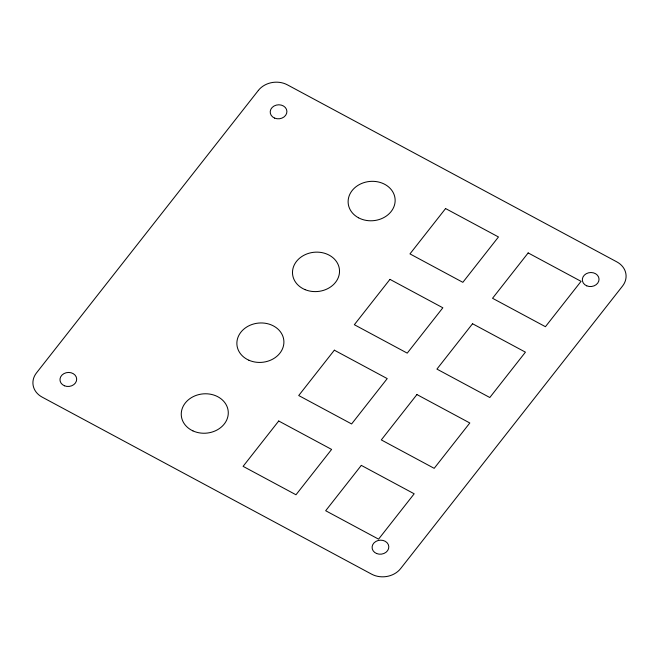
<?xml version="1.0" encoding="UTF-8"?>
<svg xmlns="http://www.w3.org/2000/svg" width="659" height="659" viewBox="0 0 659 659"><rect width="100%" height="100%" fill="white"/><g stroke="black" fill="none" stroke-linecap="round" stroke-linejoin="round"><path stroke-width="0.99" d="M258.377 90.398L36.476 372.92A20.931 17.513 -5.3 0 0 42.135 397.105L371.602 574.154A20.931 17.513 -5.3 0 0 400.623 568.602L622.524 286.08A20.931 17.513 -5.3 0 0 616.865 261.895L287.398 84.846A20.931 17.513 -5.3 0 0 258.377 90.398M278.716 421.002L243.097 466.35L295.982 494.769L331.609 449.422L278.716 421.002M334.344 350.184L298.716 395.532L351.609 423.951L387.228 378.604L334.344 350.184M389.963 279.367L354.344 324.714L407.229 353.133L442.848 307.786L389.963 279.367M445.583 208.549L409.964 253.896L462.849 282.324L498.468 236.968L445.583 208.549M361.305 465.378L325.678 510.733L378.571 539.153L414.19 493.797L361.305 465.378M416.925 394.56L381.306 439.915L434.19 468.335L469.809 422.979L416.925 394.56M472.544 323.742L436.925 369.098L489.81 397.517L525.429 352.161L472.544 323.742M528.164 252.924L492.545 298.28L545.43 326.699L581.057 281.344L528.164 252.924M376.66 553.552A8.369 7.01 -5.3 0 0 388.802 546.591A8.369 7.01 -5.3 0 0 375.885 541.434A8.369 7.01 -5.3 0 0 376.66 553.552M586.749 285.841A8.369 7.01 -5.3 0 0 599.031 279.054A8.369 7.01 -5.3 0 0 586.238 273.716A8.369 7.01 -5.3 0 0 586.749 285.841M274.63 118.109A8.369 7.01 -5.3 0 0 286.904 111.33A8.369 7.01 -5.3 0 0 274.111 105.984A8.369 7.01 -5.3 0 0 274.63 118.109M64.409 385.77A8.369 7.01 -5.3 0 0 76.683 378.983A8.369 7.01 -5.3 0 0 63.89 373.637A8.369 7.01 -5.3 0 0 64.409 385.77M192.947 430.895A23.551 19.704 -5.3 0 0 228.286 412.913A23.551 19.704 -5.3 0 0 193.071 396.718A23.551 19.704 -5.3 0 0 192.947 430.895M248.896 360.226A23.551 19.704 -5.3 0 0 283.905 341.782A23.551 19.704 -5.3 0 0 248.369 326.065A23.551 19.704 -5.3 0 0 248.896 360.226M305.109 289.655A23.551 19.704 -5.3 0 0 339.509 270.404A23.551 19.704 -5.3 0 0 303.42 255.552A23.551 19.704 -5.3 0 0 305.109 289.655M358.496 217.783A23.551 19.704 -5.3 0 0 395.095 201.769A23.551 19.704 -5.3 0 0 361.313 183.614A23.551 19.704 -5.3 0 0 358.496 217.783"/></g></svg>
